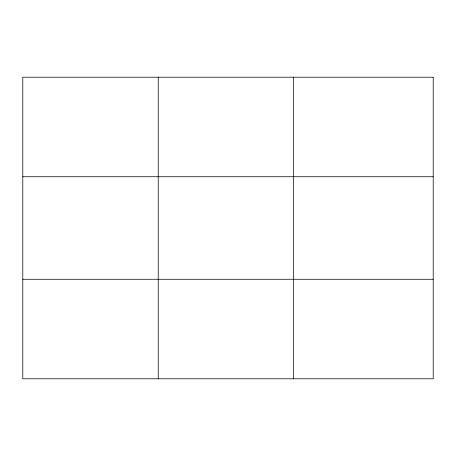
<?xml version="1.0" encoding="UTF-8"?>
<svg xmlns="http://www.w3.org/2000/svg" width="456" height="456" viewBox="0 0 456 456"><rect width="100%" height="100%" fill="white"/><g stroke="black" fill="none" stroke-linecap="round" stroke-linejoin="round"><path stroke-width="0.68" d="M158.232 77.206L158.232 378.793M293.664 77.206L293.664 378.793M22.8 176.728L433.2 176.728M22.8 279.271L433.2 279.271M433.2 77.206L433.2 378.793L22.8 378.793L22.8 77.206L433.2 77.206"/></g></svg>
